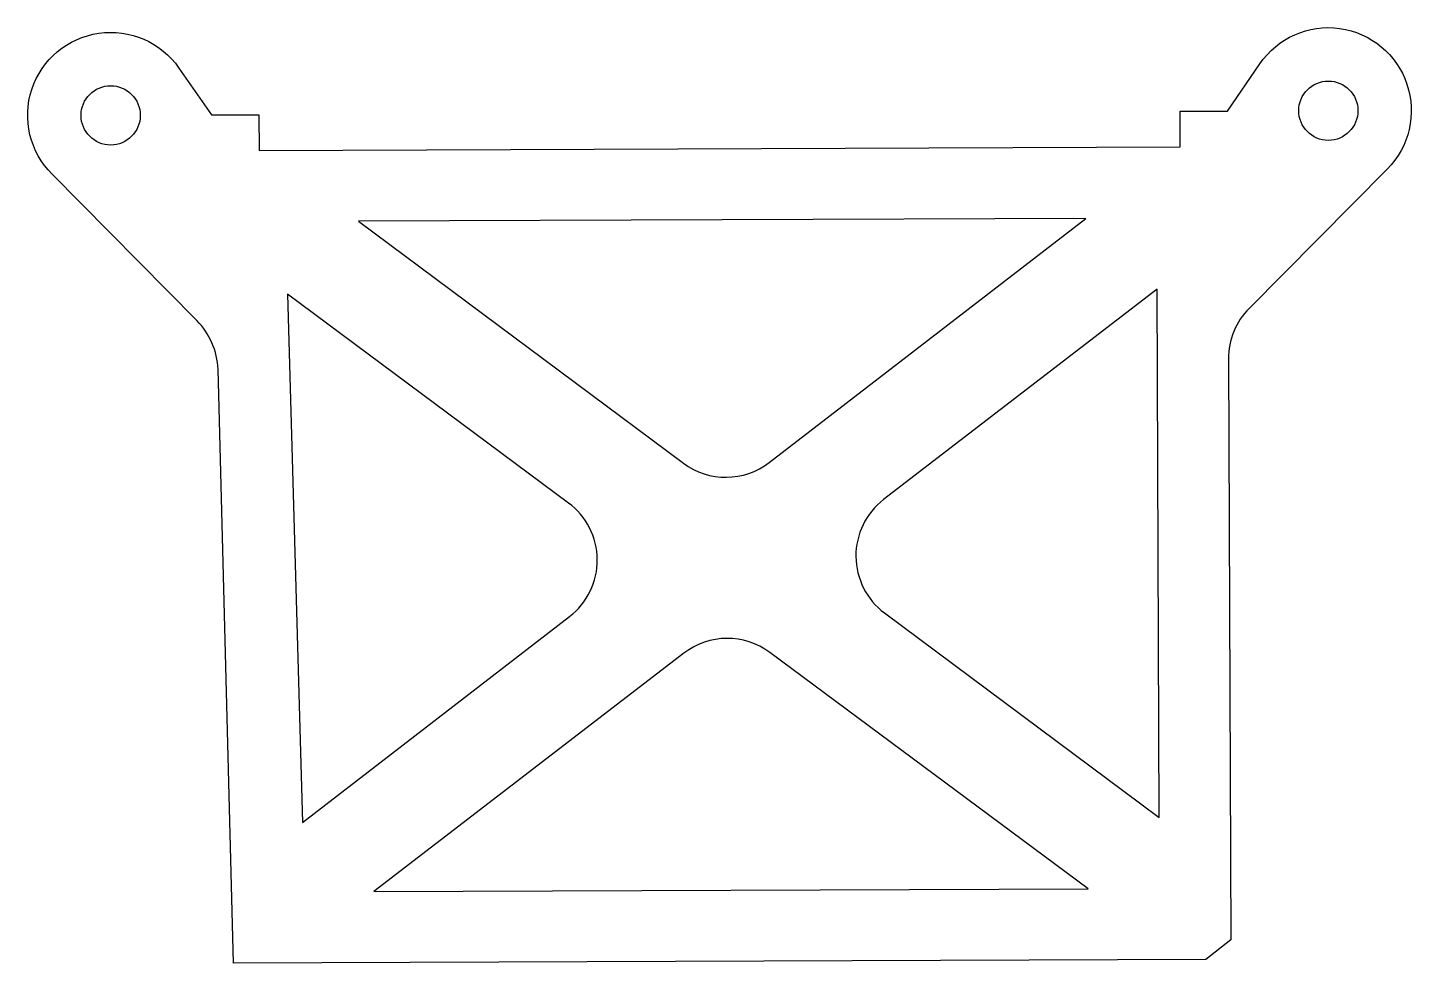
# Model space of a CAD drawing. Header units: millimetres. Extents: x 4.2 to 62.5, y 2.9 to 42.3.
import ezdxf

# ---------------------------------------------------------------- set-up
doc = ezdxf.new("R2010")
doc.units = ezdxf.units.MM

msp = doc.modelspace()

# ---------------------------------------------------------------- linework, layer by layer
msp.add_lwpolyline([(61.486, 36.379), (61.486, 36.379), (61.486, 36.379), (61.486, 36.379), (61.486, 36.379), (61.486, 36.379), (61.486, 36.379), (61.486, 36.379), (61.486, 36.379), (61.486, 36.379), (61.486, 36.379), (61.486, 36.379), (61.486, 36.379), (61.486, 36.379), (61.486, 36.379), (61.486, 36.379), (61.486, 36.379), (61.486, 36.379), (61.486, 36.379), (61.486, 36.379), (61.486, 36.379), (55.662, 30.51, 0.198912), (54.791, 28.386), (54.885, 3.886), (53.84, 3.05), (12.84, 2.892), (12.184, 27.943, 0.186994), (11.285, 29.994), (6.39, 34.947), (5.189, 36.163), (5.189, 36.163), (5.189, 36.163), (5.189, 36.163), (5.189, 36.163), (5.189, 36.163, -1.095521), (10.529, 40.644), (11.904, 38.664), (13.904, 38.671), (13.91, 37.171), (52.757, 37.32), (52.751, 38.82), (54.751, 38.828), (56.111, 40.819, -1.095522), (61.486, 36.379)], format="xyb")
for points in [[(35.428, 24.013), (48.769, 34.305), (18.1, 34.187), (31.803, 23.982, 0.336164)], [(27.008, 17.518, 0.497256), (26.964, 22.302), (15.112, 31.102), (15.745, 8.829)], [(40.288, 17.664), (51.866, 9.042), (51.78, 31.317), (40.25, 22.448, 0.497264)], [(48.877, 6.031), (35.448, 16.002, 0.335383), (31.83, 15.971), (18.755, 5.914)]]:
    msp.add_lwpolyline(points, format="xyb", close=True)
for centre in [(7.654, 38.647), (59.001, 38.844)]:
    msp.add_circle(centre, 1.25)

doc.saveas('drawing.dxf')
